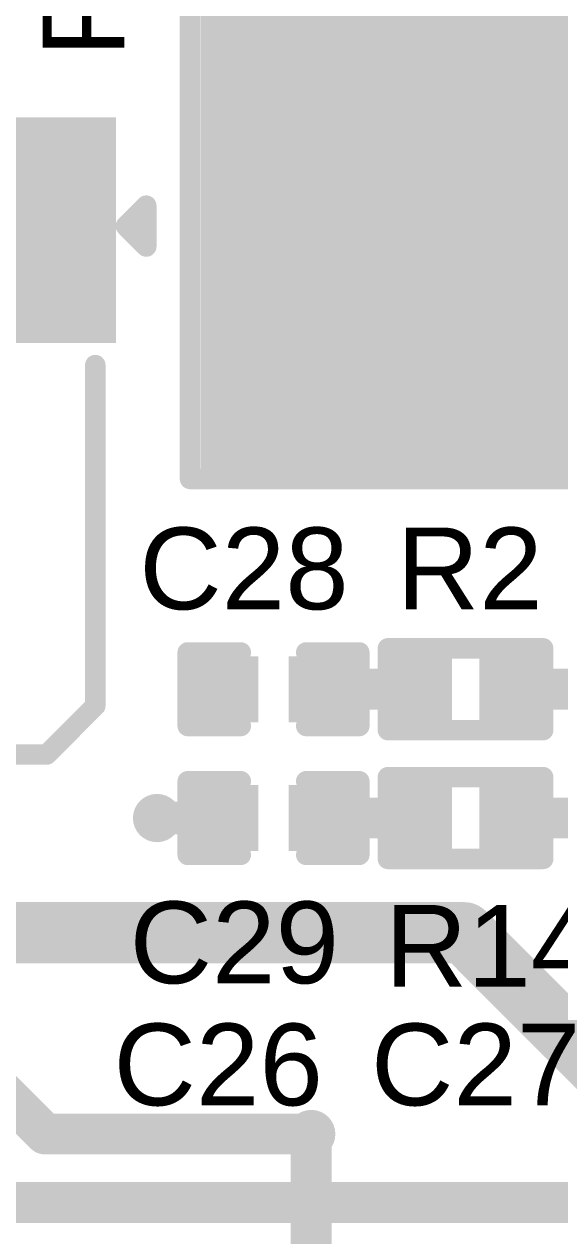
# Model space of a CAD drawing. Header units: inches. Extents: x 28 to 136, y 32 to 73.
# Drawn here: x 54.04 to 57.37, y 54.49 to 62.01 of the extents above; entities that cross this region are included whole.
import ezdxf

# ---------------------------------------------------------------- set-up
doc = ezdxf.new("R2010")
doc.units = ezdxf.units.IN
for name, color, linetype in [('Bottom Layer', 5, 'Continuous'), ('Keep-Out Layer', 6, 'Continuous'), ('Top Layer', 1, 'Continuous'), ('Top Overlay', 2, 'Continuous'), ('Top Paste', 8, 'Continuous'), ('Top Solder', 216, 'Continuous'), ('Via Holes', 16, 'Continuous')]:
    doc.layers.add(name, color=color, linetype=linetype)
doc.styles.add('Arial', font='', dxfattribs={"height": 0.2})
doc.styles.get('Arial').set_extended_font_data('Arial')

# ---------------------------------------------------------------- blocks, each defined once
blk = doc.blocks.new('R___0201_23')
at = {"layer": 'Top Layer'}
for points in [[(-0.41, 0.185), (-0.14, 0.185), (-0.14, -0.185), (-0.41, -0.185)], [(0.14, 0.185), (0.41, 0.185), (0.41, -0.185), (0.14, -0.185)]]:
    blk.add_hatch(color=1, dxfattribs=at).paths.add_polyline_path(points)
at = {"layer": 'Top Paste'}
for points in [[(-0.41, 0.185), (-0.14, 0.185), (-0.14, -0.185), (-0.41, -0.185)], [(0.14, 0.185), (0.41, 0.185), (0.41, -0.185), (0.14, -0.185)]]:
    blk.add_hatch(color=8, dxfattribs=at).paths.add_polyline_path(points)
at = {"layer": 'Top Solder'}
for points in [[(-0.465, 0.24), (-0.085, 0.24), (-0.085, -0.24), (-0.465, -0.24)], [(0.085, 0.24), (0.465, 0.24), (0.465, -0.24), (0.085, -0.24)]]:
    blk.add_hatch(color=216, dxfattribs=at).paths.add_polyline_path(points)
at = {"layer": 'Top Overlay', "const_width": 0.127}
for points in [[(-0.4826, 0.254), (0.4826, 0.254)], [(-0.4826, -0.254), (-0.4826, 0.254)], [(0.4826, -0.254), (0.4826, 0.254)], [(-0.4826, -0.254), (0.4826, -0.254)]]:
    blk.add_lwpolyline(points, dxfattribs=at)
at = {"layer": 'Top Overlay', "const_width": 0.0635}
for points in [[(-0.5143, 0.254, 1), (-0.4508, 0.254, 1)], [(-0.5143, 0.254, 1), (-0.4508, 0.254, 1)], [(0.4508, 0.254, 1), (0.5143, 0.254, 1)], [(0.4508, 0.254, 1), (0.5143, 0.254, 1)], [(-0.5143, -0.254, 1), (-0.4508, -0.254, 1)], [(-0.5143, -0.254, 1), (-0.4508, -0.254, 1)], [(0.4508, -0.254, 1), (0.5143, -0.254, 1)], [(0.4508, -0.254, 1), (0.5143, -0.254, 1)]]:
    blk.add_lwpolyline(points, format="xyb", close=True, dxfattribs=at)
blk = doc.blocks.new('TC33X_2_105E_25')
at = {"layer": 'Top Layer'}
for points in [[(-0.8, 2.375), (0.8, 2.375), (0.8, 0.875), (-0.8, 0.875)], [(-1.6, -1.025), (-0.4, -1.025), (-0.4, -2.225), (-1.6, -2.225)], [(0.4, -1.025), (1.6, -1.025), (1.6, -2.225), (0.4, -2.225)]]:
    blk.add_hatch(color=1, dxfattribs=at).paths.add_polyline_path(points)
at = {"layer": 'Top Paste'}
for points in [[(-0.8, 2.375), (0.8, 2.375), (0.8, 0.875), (-0.8, 0.875)], [(-1.6, -1.025), (-0.4, -1.025), (-0.4, -2.225), (-1.6, -2.225)], [(0.4, -1.025), (1.6, -1.025), (1.6, -2.225), (0.4, -2.225)]]:
    blk.add_hatch(color=8, dxfattribs=at).paths.add_polyline_path(points)
at = {"layer": 'Top Solder'}
for points in [[(-0.9016, 2.4766), (0.9016, 2.4766), (0.9016, 0.7734), (-0.9016, 0.7734)], [(-1.7016, -0.9234), (-0.2984, -0.9234), (-0.2984, -2.3266), (-1.7016, -2.3266)], [(0.2984, -0.9234), (1.7016, -0.9234), (1.7016, -2.3266), (0.2984, -2.3266)]]:
    blk.add_hatch(color=216, dxfattribs=at).paths.add_polyline_path(points)
at = {"layer": 'Top Overlay', "const_width": 0.127}
for points in [[(-1.27, 1.6312), (-1.572, 1.3292)], [(-0.97, 1.6312), (-1.27, 1.6312)], [(1.27, 1.6312), (0.97, 1.6312)], [(1.572, 1.3292), (1.27, 1.6312)], [(-1.572, 1.3292), (-1.572, -0.7874)], [(1.572, 1.3292), (1.572, -0.7874)], [(-1.889, -1.5234), (-1.889, -1.7774)], [(-1.762, -1.6504), (-1.889, -1.5234)], [(-1.762, -1.6504), (-1.889, -1.7774)], [(0.1968, -1.9304), (-0.2032, -1.9304)]]:
    blk.add_lwpolyline(points, dxfattribs=at)
at = {"layer": 'Top Overlay', "const_width": 0.0635}
for points in [[(-1.3018, 1.6312, 1), (-1.2383, 1.6312, 1)], [(-1.3018, 1.6312, 1), (-1.2383, 1.6312, 1)], [(-1.0018, 1.6312, 1), (-0.9383, 1.6312, 1)], [(0.9383, 1.6312, 1), (1.0018, 1.6312, 1)], [(1.2383, 1.6312, 1), (1.3018, 1.6312, 1)], [(1.2383, 1.6312, 1), (1.3018, 1.6312, 1)], [(-1.6038, 1.3292, 1), (-1.5403, 1.3292, 1)], [(-1.6038, 1.3292, 1), (-1.5403, 1.3292, 1)], [(1.5403, 1.3292, 1), (1.6038, 1.3292, 1)], [(1.5403, 1.3292, 1), (1.6038, 1.3292, 1)], [(-1.6038, -0.7874, 1), (-1.5403, -0.7874, 1)], [(1.5403, -0.7874, 1), (1.6038, -0.7874, 1)], [(-1.9208, -1.5234, 1), (-1.8573, -1.5234, 1)], [(-1.9208, -1.5234, 1), (-1.8573, -1.5234, 1)], [(-1.7938, -1.6504, 1), (-1.7303, -1.6504, 1)], [(-1.7938, -1.6504, 1), (-1.7303, -1.6504, 1)], [(-1.9208, -1.7774, 1), (-1.8573, -1.7774, 1)], [(-1.9208, -1.7774, 1), (-1.8573, -1.7774, 1)], [(-0.2349, -1.9304, 1), (-0.1714, -1.9304, 1)], [(0.165, -1.9304, 1), (0.2285, -1.9304, 1)]]:
    blk.add_lwpolyline(points, format="xyb", close=True, dxfattribs=at)
blk = doc.blocks.new('R___0201_35')
at = {"layer": 'Top Layer'}
for points in [[(-0.41, 0.185), (-0.14, 0.185), (-0.14, -0.185), (-0.41, -0.185)], [(0.14, 0.185), (0.41, 0.185), (0.41, -0.185), (0.14, -0.185)]]:
    blk.add_hatch(color=1, dxfattribs=at).paths.add_polyline_path(points)
at = {"layer": 'Top Paste'}
for points in [[(-0.41, 0.185), (-0.14, 0.185), (-0.14, -0.185), (-0.41, -0.185)], [(0.14, 0.185), (0.41, 0.185), (0.41, -0.185), (0.14, -0.185)]]:
    blk.add_hatch(color=8, dxfattribs=at).paths.add_polyline_path(points)
at = {"layer": 'Top Solder'}
for points in [[(-0.465, 0.24), (-0.085, 0.24), (-0.085, -0.24), (-0.465, -0.24)], [(0.085, 0.24), (0.465, 0.24), (0.465, -0.24), (0.085, -0.24)]]:
    blk.add_hatch(color=216, dxfattribs=at).paths.add_polyline_path(points)
at = {"layer": 'Top Overlay', "const_width": 0.127}
for points in [[(-0.4826, 0.254), (0.4826, 0.254)], [(-0.4826, -0.254), (-0.4826, 0.254)], [(0.4826, -0.254), (0.4826, 0.254)], [(-0.4826, -0.254), (0.4826, -0.254)]]:
    blk.add_lwpolyline(points, dxfattribs=at)
at = {"layer": 'Top Overlay', "const_width": 0.0635}
for points in [[(-0.5143, 0.254, 1), (-0.4508, 0.254, 1)], [(-0.5143, 0.254, 1), (-0.4508, 0.254, 1)], [(0.4508, 0.254, 1), (0.5143, 0.254, 1)], [(0.4508, 0.254, 1), (0.5143, 0.254, 1)], [(-0.5143, -0.254, 1), (-0.4508, -0.254, 1)], [(-0.5143, -0.254, 1), (-0.4508, -0.254, 1)], [(0.4508, -0.254, 1), (0.5143, -0.254, 1)], [(0.4508, -0.254, 1), (0.5143, -0.254, 1)]]:
    blk.add_lwpolyline(points, format="xyb", close=True, dxfattribs=at)
blk = doc.blocks.new('2_T____P___42')
at = {"layer": 'Top Layer'}
for points in [[(0.381, 0.762), (-0.381, 0.762), (-0.762, 0.381), (-0.762, -0.381), (-0.381, -0.762), (0.381, -0.762), (0.762, -0.381), (0.762, 0.381)], [(2.921, 0.762), (2.159, 0.762), (1.778, 0.381), (1.778, -0.381), (2.159, -0.762), (2.921, -0.762), (3.302, -0.381), (3.302, 0.381)]]:
    blk.add_hatch(color=1, dxfattribs=at).paths.add_polyline_path(points)
at = {"layer": 'Top Paste'}
for points in [[(0.381, 0.762), (-0.381, 0.762), (-0.762, 0.381), (-0.762, -0.381), (-0.381, -0.762), (0.381, -0.762), (0.762, -0.381), (0.762, 0.381)], [(2.921, 0.762), (2.159, 0.762), (1.778, 0.381), (1.778, -0.381), (2.159, -0.762), (2.921, -0.762), (3.302, -0.381), (3.302, 0.381)]]:
    blk.add_hatch(color=8, dxfattribs=at).paths.add_polyline_path(points)
at = {"layer": 'Top Solder'}
for points in [[(0.4318, 0.8636), (-0.4318, 0.8636), (-0.8636, 0.4318), (-0.8636, -0.4318), (-0.4318, -0.8636), (0.4318, -0.8636), (0.8636, -0.4318), (0.8636, 0.4318)], [(2.9718, 0.8636), (2.1082, 0.8636), (1.6764, 0.4318), (1.6764, -0.4318), (2.1082, -0.8636), (2.9718, -0.8636), (3.4036, -0.4318), (3.4036, 0.4318)]]:
    blk.add_hatch(color=216, dxfattribs=at).paths.add_polyline_path(points)
at = {"layer": 'Top Overlay', "const_width": 0.2}
for points in [[(-0.4318, 0.9398), (-0.9398, 0.4318)], [(2.1082, 0.9398), (-0.4318, 0.9398)], [(2.9718, 0.9398), (2.1082, 0.9398)], [(3.4798, 0.4318), (2.9718, 0.9398)], [(-0.9398, -0.4318), (-0.9398, 0.4318)], [(3.4798, -0.4318), (3.4798, 0.4318)], [(-0.4318, -0.9398), (-0.9398, -0.4318)], [(3.4798, -0.4318), (2.9718, -0.9398)], [(2.1082, -0.9398), (-0.4318, -0.9398)], [(2.9718, -0.9398), (2.1082, -0.9398)]]:
    blk.add_lwpolyline(points, dxfattribs=at)
at = {"layer": 'Top Overlay', "const_width": 0.1}
for points in [[(-0.4818, 0.9398, 1), (-0.3818, 0.9398, 1)], [(-0.4818, 0.9398, 1), (-0.3818, 0.9398, 1)], [(2.0582, 0.9398, 1), (2.1582, 0.9398, 1)], [(2.0582, 0.9398, 1), (2.1582, 0.9398, 1)], [(2.9218, 0.9398, 1), (3.0218, 0.9398, 1)], [(2.9218, 0.9398, 1), (3.0218, 0.9398, 1)], [(-0.9898, 0.4318, 1), (-0.8898, 0.4318, 1)], [(-0.9898, 0.4318, 1), (-0.8898, 0.4318, 1)], [(3.4298, 0.4318, 1), (3.5298, 0.4318, 1)], [(3.4298, 0.4318, 1), (3.5298, 0.4318, 1)], [(-0.9898, -0.4318, 1), (-0.8898, -0.4318, 1)], [(-0.9898, -0.4318, 1), (-0.8898, -0.4318, 1)], [(3.4298, -0.4318, 1), (3.5298, -0.4318, 1)], [(3.4298, -0.4318, 1), (3.5298, -0.4318, 1)], [(-0.4818, -0.9398, 1), (-0.3818, -0.9398, 1)], [(-0.4818, -0.9398, 1), (-0.3818, -0.9398, 1)], [(2.0582, -0.9398, 1), (2.1582, -0.9398, 1)], [(2.0582, -0.9398, 1), (2.1582, -0.9398, 1)], [(2.9218, -0.9398, 1), (3.0218, -0.9398, 1)], [(2.9218, -0.9398, 1), (3.0218, -0.9398, 1)]]:
    blk.add_lwpolyline(points, format="xyb", close=True, dxfattribs=at)
blk = doc.blocks.new('C___0201_58')
at = {"layer": 'Top Layer'}
for points in [[(-0.45, 0.15), (-0.15, 0.15), (-0.15, -0.15), (-0.45, -0.15)], [(0.15, 0.15), (0.45, 0.15), (0.45, -0.15), (0.15, -0.15)]]:
    blk.add_hatch(color=1, dxfattribs=at).paths.add_polyline_path(points)
at = {"layer": 'Top Paste'}
for points in [[(-0.45, 0.15), (-0.15, 0.15), (-0.15, -0.15), (-0.45, -0.15)], [(0.15, 0.15), (0.45, 0.15), (0.45, -0.15), (0.15, -0.15)]]:
    blk.add_hatch(color=8, dxfattribs=at).paths.add_polyline_path(points)
at = {"layer": 'Top Solder'}
for points in [[(-0.505, 0.205), (-0.095, 0.205), (-0.095, -0.205), (-0.505, -0.205)], [(0.095, 0.205), (0.505, 0.205), (0.505, -0.205), (0.095, -0.205)]]:
    blk.add_hatch(color=216, dxfattribs=at).paths.add_polyline_path(points)
at = {"layer": 'Top Overlay', "const_width": 0.127}
for points in [[(-0.5334, -0.2286), (-0.5334, 0.2286)], [(-0.5334, 0.2286), (-0.2032, 0.2286)], [(0.2032, 0.2286), (0.5334, 0.2286)], [(0.5334, -0.2286), (0.5334, 0.2286)], [(-0.5334, -0.2286), (-0.2032, -0.2286)], [(0.2032, -0.2286), (0.5334, -0.2286)]]:
    blk.add_lwpolyline(points, dxfattribs=at)
at = {"layer": 'Top Overlay', "const_width": 0.0635}
for points in [[(-0.5651, 0.2286, 1), (-0.5016, 0.2286, 1)], [(-0.5651, 0.2286, 1), (-0.5016, 0.2286, 1)], [(-0.2349, 0.2286, 1), (-0.1714, 0.2286, 1)], [(0.1714, 0.2286, 1), (0.2349, 0.2286, 1)], [(0.5016, 0.2286, 1), (0.5651, 0.2286, 1)], [(0.5016, 0.2286, 1), (0.5651, 0.2286, 1)], [(-0.5651, -0.2286, 1), (-0.5016, -0.2286, 1)], [(-0.5651, -0.2286, 1), (-0.5016, -0.2286, 1)], [(-0.2349, -0.2286, 1), (-0.1714, -0.2286, 1)], [(0.1714, -0.2286, 1), (0.2349, -0.2286, 1)], [(0.5016, -0.2286, 1), (0.5651, -0.2286, 1)], [(0.5016, -0.2286, 1), (0.5651, -0.2286, 1)]]:
    blk.add_lwpolyline(points, format="xyb", close=True, dxfattribs=at)
blk = doc.blocks.new('C___0201_59')
at = {"layer": 'Top Layer'}
for points in [[(-0.45, 0.15), (-0.15, 0.15), (-0.15, -0.15), (-0.45, -0.15)], [(0.15, 0.15), (0.45, 0.15), (0.45, -0.15), (0.15, -0.15)]]:
    blk.add_hatch(color=1, dxfattribs=at).paths.add_polyline_path(points)
at = {"layer": 'Top Paste'}
for points in [[(-0.45, 0.15), (-0.15, 0.15), (-0.15, -0.15), (-0.45, -0.15)], [(0.15, 0.15), (0.45, 0.15), (0.45, -0.15), (0.15, -0.15)]]:
    blk.add_hatch(color=8, dxfattribs=at).paths.add_polyline_path(points)
at = {"layer": 'Top Solder'}
for points in [[(-0.505, 0.205), (-0.095, 0.205), (-0.095, -0.205), (-0.505, -0.205)], [(0.095, 0.205), (0.505, 0.205), (0.505, -0.205), (0.095, -0.205)]]:
    blk.add_hatch(color=216, dxfattribs=at).paths.add_polyline_path(points)
at = {"layer": 'Top Overlay', "const_width": 0.127}
for points in [[(-0.5334, -0.2286), (-0.5334, 0.2286)], [(-0.5334, 0.2286), (-0.2032, 0.2286)], [(0.2032, 0.2286), (0.5334, 0.2286)], [(0.5334, -0.2286), (0.5334, 0.2286)], [(-0.5334, -0.2286), (-0.2032, -0.2286)], [(0.2032, -0.2286), (0.5334, -0.2286)]]:
    blk.add_lwpolyline(points, dxfattribs=at)
at = {"layer": 'Top Overlay', "const_width": 0.0635}
for points in [[(-0.5651, 0.2286, 1), (-0.5016, 0.2286, 1)], [(-0.5651, 0.2286, 1), (-0.5016, 0.2286, 1)], [(-0.2349, 0.2286, 1), (-0.1714, 0.2286, 1)], [(0.1714, 0.2286, 1), (0.2349, 0.2286, 1)], [(0.5016, 0.2286, 1), (0.5651, 0.2286, 1)], [(0.5016, 0.2286, 1), (0.5651, 0.2286, 1)], [(-0.5651, -0.2286, 1), (-0.5016, -0.2286, 1)], [(-0.5651, -0.2286, 1), (-0.5016, -0.2286, 1)], [(-0.2349, -0.2286, 1), (-0.1714, -0.2286, 1)], [(0.1714, -0.2286, 1), (0.2349, -0.2286, 1)], [(0.5016, -0.2286, 1), (0.5651, -0.2286, 1)], [(0.5016, -0.2286, 1), (0.5651, -0.2286, 1)]]:
    blk.add_lwpolyline(points, format="xyb", close=True, dxfattribs=at)
blk = doc.blocks.new('ANT3216LL00R2400A_87')
at = {"layer": 'Keep-Out Layer'}
blk.add_hatch(color=6, dxfattribs=at).paths.add_polyline_path([(-2.1336, -4.953), (7.7724, -4.953), (7.7724, -1.016), (-2.1336, -1.016)])
at = {"layer": 'Top Overlay', "const_width": 0.127}
for points in [[(-2.2, -5), (-2.2, 5)], [(-2.2, -5), (7.8, -5)]]:
    blk.add_lwpolyline(points, dxfattribs=at)
at = {"layer": 'Top Overlay', "const_width": 0.0635}
blk.add_lwpolyline([(-2.2318, -5, 1), (-2.1683, -5, 1)], format="xyb", close=True, dxfattribs=at)
blk.add_lwpolyline([(-2.2318, -5, 1), (-2.1683, -5, 1)], format="xyb", close=True, dxfattribs=at)

msp = doc.modelspace()

# ---------------------------------------------------------------- hatches: boundary and pattern name
at = {"layer": 'Bottom Layer'}
h = msp.add_hatch(color=5, dxfattribs=at)
edge = h.paths.add_edge_path()
edge.add_arc((54.864, 57.0802), 0.15, 0, 360)
h = msp.add_hatch(color=5, dxfattribs=at)
edge = h.paths.add_edge_path()
edge.add_arc((55.8223, 55.118), 0.15, 0, 360)
at = {"layer": 'Top Layer'}
h = msp.add_hatch(color=1, dxfattribs=at)
edge = h.paths.add_edge_path()
edge.add_arc((54.864, 57.0802), 0.15, 0, 360)
h = msp.add_hatch(color=1, dxfattribs=at)
edge = h.paths.add_edge_path()
edge.add_arc((55.8223, 55.118), 0.15, 0, 360)
at = {"layer": 'Via Holes'}
h = msp.add_hatch(color=7, dxfattribs=at)
edge = h.paths.add_edge_path()
edge.add_arc((54.864, 57.0802), 0.075, 0, 360)
h = msp.add_hatch(color=7, dxfattribs=at)
edge = h.paths.add_edge_path()
edge.add_arc((55.8223, 55.118), 0.075, 0, 360)

# ---------------------------------------------------------------- linework, layer by layer
at = {"layer": 'Bottom Layer'}
for points, const_width in [([(52.5018, 56.3675), (56.7729, 56.3675)], 0.381), ([(56.7729, 56.3675), (57.6414, 55.499)], 0.381), ([(55.8223, 53.0325), (55.8223, 55.118)], 0.254)]:
    msp.add_lwpolyline(points, dxfattribs=dict(at, const_width=const_width))
for points, const_width in [([(56.6776, 56.3675, 1), (56.8681, 56.3675, 1)], 0.1905), ([(56.6776, 56.3675, 1), (56.8681, 56.3675, 1)], 0.1905), ([(55.7588, 55.118, 1), (55.8858, 55.118, 1)], 0.127)]:
    msp.add_lwpolyline(points, format="xyb", close=True, dxfattribs=dict(at, const_width=const_width))
at = {"layer": 'Top Layer'}
for points, const_width in [([(55.8878, 57.8802), (56.5062, 57.8802)], 0.254), ([(57.0562, 57.8802), (57.8676, 57.8802)], 0.254), ([(54.864, 57.0802), (55.2878, 57.0802)], 0.2032), ([(55.8878, 57.0802), (56.5062, 57.0802)], 0.254), ([(57.0562, 57.0802), (57.8676, 57.0802)], 0.254), ([(53.1639, 56.1228), (54.1687, 55.118)], 0.254), ([(54.1687, 55.118), (55.8223, 55.118)], 0.254), ([(53.8734, 54.6922), (58.3099, 54.6922)], 0.254)]:
    msp.add_lwpolyline(points, dxfattribs=dict(at, const_width=const_width))
for points, const_width in [([(55.8243, 57.8802, 1), (55.9513, 57.8802, 1)], 0.127), ([(56.4427, 57.8802, 1), (56.5697, 57.8802, 1)], 0.127), ([(56.9927, 57.8802, 1), (57.1197, 57.8802, 1)], 0.127), ([(54.8132, 57.0802, 1), (54.9148, 57.0802, 1)], 0.1016), ([(55.237, 57.0802, 1), (55.3386, 57.0802, 1)], 0.1016), ([(55.8243, 57.0802, 1), (55.9513, 57.0802, 1)], 0.127), ([(56.4427, 57.0802, 1), (56.5697, 57.0802, 1)], 0.127), ([(56.9927, 57.0802, 1), (57.1197, 57.0802, 1)], 0.127), ([(54.1052, 55.118, 1), (54.2322, 55.118, 1)], 0.127), ([(54.1052, 55.118, 1), (54.2322, 55.118, 1)], 0.127), ([(55.7588, 55.118, 1), (55.8858, 55.118, 1)], 0.127)]:
    msp.add_lwpolyline(points, format="xyb", close=True, dxfattribs=dict(at, const_width=const_width))

# ---------------------------------------------------------------- block references
for name, p in [('ANT3216LL00R2400A_87', (57.269, 64.1858)), ('C___0201_59', (55.5878, 57.8802)), ('R___0201_35', (56.7812, 57.8802)), ('C___0201_58', (55.5878, 57.0802)), ('R___0201_23', (56.7812, 57.0802))]:
    msp.add_blockref(name, p)
for name, p, rotation in [('TC33X_2_105E_25', (52.9082, 59.1058), 180), ('2_T____P___42', (59.5376, 53.5178), 198.5)]:
    msp.add_blockref(name, p, dxfattribs=dict(rotation=rotation))

# ---------------------------------------------------------------- texts
at = {"layer": 'Top Overlay', "style": 'Arial'}
msp.add_text('FB2', height=0.508, rotation=90, dxfattribs=at).set_placement((54.6607, 61.8069))
for s, p in [('C28', (54.7535, 58.3763)), ('R2', (56.3536, 58.3763)), ('C29', (54.6935, 56.0539)), ('R14', (56.2802, 56.0325)), ('C26', (54.5933, 55.2959)), ('C27', (56.1935, 55.2959))]:
    msp.add_text(s, height=0.508, dxfattribs=at).set_placement(p)

doc.saveas('drawing.dxf')
